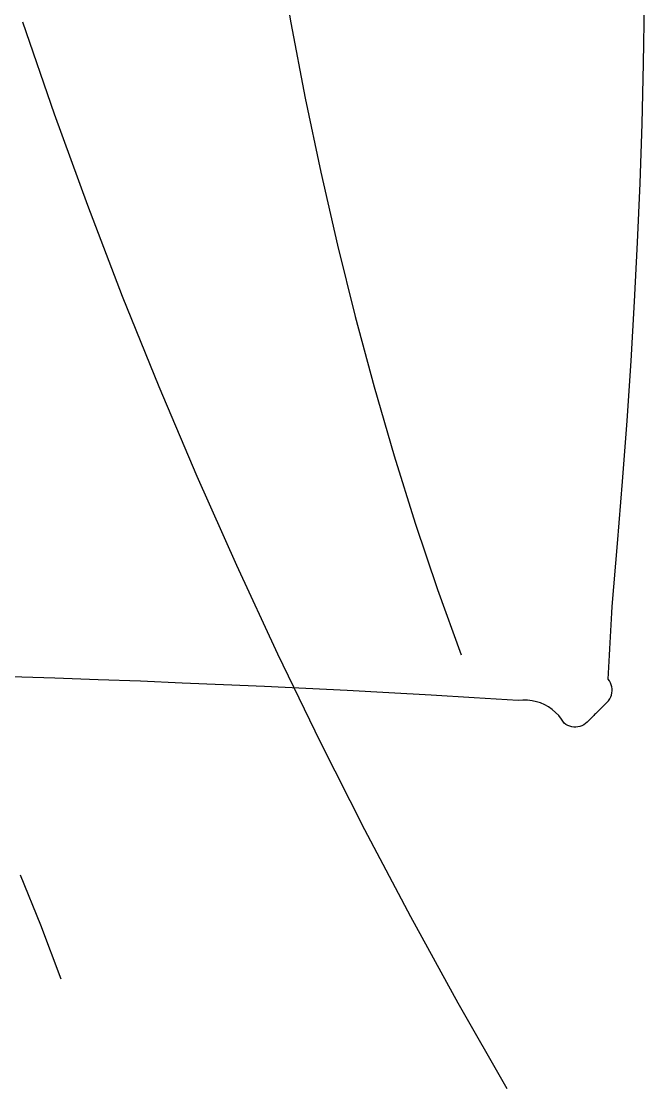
# Model space of a CAD drawing. Extents: x 11992 to 29481, y -6727 to 6811.
# Drawn here: x 24666 to 24760.6, y 2842.2 to 3004.2 of the extents above; entities that cross this region are included whole.
import ezdxf

# ---------------------------------------------------------------- set-up
doc = ezdxf.new("R2010")
doc.units = 0
doc.header["$MEASUREMENT"] = 0
doc.layers.get('0').update_dxf_attribs({"color": 8, "linetype": 'CONTINUOUS'})

msp = doc.modelspace()

# ---------------------------------------------------------------- linework, layer by layer
for p, q in [((24704.94, 3015.58, -2436.43), (24706.94, 3003.95, -2436.43)), ((24760.48, 2997.74, -1636.43), (24760.64, 3006.98, -1636.43)), ((24666.19, 3004.08, -2436.43), (24671, 2990.13, -2436.43)), ((24706.94, 3003.95, -2436.43), (24709.12, 2992.5, -2436.43)), ((24760.24, 2988.63, -1636.43), (24760.48, 2997.74, -1636.43)), ((24709.12, 2992.5, -2436.43), (24711.46, 2981.26, -2436.43)), ((24671, 2990.13, -2436.43), (24676.05, 2976.25, -2436.43)), ((24759.94, 2979.6, -1636.43), (24760.24, 2988.63, -1636.43)), ((24711.46, 2981.26, -2436.43), (24713.99, 2970.21, -2436.43)), ((24759.57, 2970.61, -1636.43), (24759.94, 2979.6, -1636.43)), ((24676.05, 2976.25, -2436.43), (24681.34, 2962.46, -2436.43)), ((24713.99, 2970.21, -2436.43), (24716.68, 2959.36, -2436.43)), ((24759.12, 2961.63, -1636.43), (24759.57, 2970.61, -1636.43)), ((24681.34, 2962.46, -2436.43), (24686.87, 2948.76, -2436.43)), ((24758.59, 2952.62, -1636.43), (24759.12, 2961.63, -1636.43)), ((24716.68, 2959.36, -2436.43), (24719.55, 2948.7, -2436.43)), ((24757.99, 2943.52, -1636.43), (24758.59, 2952.62, -1636.43)), ((24686.87, 2948.76, -2436.43), (24692.64, 2935.14, -2436.43)), ((24719.55, 2948.7, -2436.43), (24722.59, 2938.24, -2436.43)), ((24757.3, 2934.3, -1636.43), (24757.99, 2943.52, -1636.43)), ((24722.59, 2938.24, -2436.43), (24725.81, 2927.98, -2436.43)), ((24692.64, 2935.14, -2436.43), (24698.65, 2921.61, -2436.43)), ((24756.54, 2924.92, -1636.43), (24757.3, 2934.3, -1636.43)), ((24725.81, 2927.98, -2436.43), (24729.2, 2917.91, -2436.43)), ((24755.69, 2915.33, -1636.43), (24756.54, 2924.92, -1636.43)), ((24698.65, 2921.61, -2436.43), (24704.89, 2908.16, -2436.43)), ((24729.2, 2917.91, -2436.43), (24732.76, 2908.04, -2436.43)), ((24755.59, 2913.5, -1636.43), (24755.64, 2914.41, -1636.43)), ((24755.64, 2914.41, -1636.43), (24755.69, 2915.33, -1636.43)), ((24755.49, 2911.66, -1636.43), (24755.54, 2912.58, -1636.43)), ((24755.54, 2912.58, -1636.43), (24755.59, 2913.5, -1636.43)), ((24755.44, 2910.74, -1636.43), (24755.49, 2911.66, -1636.43)), ((24755.33, 2908.91, -1636.43), (24755.38, 2909.83, -1636.43)), ((24755.38, 2909.83, -1636.43), (24755.44, 2910.74, -1636.43)), ((24704.89, 2908.16, -2436.43), (24711.38, 2894.79, -2436.43)), ((24755.23, 2907.08, -1636.43), (24755.28, 2907.99, -1636.43)), ((24755.28, 2907.99, -1636.43), (24755.33, 2908.91, -1636.43)), ((24755.13, 2905.24, -1636.43), (24755.18, 2906.16, -1636.43)), ((24755.18, 2906.16, -1636.43), (24755.23, 2907.08, -1636.43)), ((24671.11, 2904.47, -1636.43), (24664.42, 2904.69, -1636.43)), ((24677.65, 2904.24, -1636.43), (24671.11, 2904.47, -1636.43)), ((24755.08, 2904.32, -1636.43), (24755.13, 2905.24, -1636.43)), ((24684.08, 2904, -1636.43), (24677.65, 2904.24, -1636.43)), ((24690.42, 2903.74, -1636.43), (24684.08, 2904, -1636.43)), ((24696.7, 2903.48, -1636.43), (24690.42, 2903.74, -1636.43)), ((24702.95, 2903.19, -1636.43), (24696.7, 2903.48, -1636.43)), ((24709.2, 2902.89, -1636.43), (24702.95, 2903.19, -1636.43)), ((24715.48, 2902.58, -1636.43), (24709.2, 2902.89, -1636.43)), ((24755.28, 2904.06, -1636.43), (24755.08, 2904.32, -1636.43)), ((24755.44, 2903.77, -1636.43), (24755.28, 2904.06, -1636.43)), ((24755.56, 2903.47, -1636.43), (24755.44, 2903.77, -1636.43)), ((24755.64, 2903.17, -1636.43), (24755.56, 2903.47, -1636.43)), ((24755.69, 2902.85, -1636.43), (24755.64, 2903.17, -1636.43)), ((24755.69, 2902.54, -1636.43), (24755.69, 2902.85, -1636.43)), ((24721.81, 2902.24, -1636.43), (24715.48, 2902.58, -1636.43)), ((24728.24, 2901.88, -1636.43), (24721.81, 2902.24, -1636.43)), ((24734.78, 2901.5, -1636.43), (24728.24, 2901.88, -1636.43)), ((24741.46, 2901.1, -1636.43), (24734.78, 2901.5, -1636.43)), ((24755.15, 2901.06, -1636.43), (24755.33, 2901.33, -1636.43)), ((24755.33, 2901.33, -1636.43), (24755.48, 2901.62, -1636.43)), ((24755.48, 2901.62, -1636.43), (24755.59, 2901.92, -1636.43)), ((24755.59, 2901.92, -1636.43), (24755.66, 2902.23, -1636.43)), ((24755.66, 2902.23, -1636.43), (24755.69, 2902.54, -1636.43)), ((24742.17, 2901.15, -1636.43), (24741.46, 2901.1, -1636.43)), ((24742.87, 2901.14, -1636.43), (24742.17, 2901.15, -1636.43)), ((24743.55, 2901.06, -1636.43), (24742.87, 2901.14, -1636.43)), ((24744.21, 2900.91, -1636.43), (24743.55, 2901.06, -1636.43)), ((24744.85, 2900.71, -1636.43), (24744.21, 2900.91, -1636.43)), ((24745.46, 2900.44, -1636.43), (24744.85, 2900.71, -1636.43)), ((24746.05, 2900.12, -1636.43), (24745.46, 2900.44, -1636.43)), ((24746.6, 2899.73, -1636.43), (24746.05, 2900.12, -1636.43)), ((24747.11, 2899.29, -1636.43), (24746.6, 2899.73, -1636.43)), ((24753.55, 2899.44, -1636.43), (24753.68, 2899.56, -1636.43)), ((24753.68, 2899.56, -1636.43), (24753.8, 2899.69, -1636.43)), ((24753.8, 2899.69, -1636.43), (24753.93, 2899.81, -1636.43)), ((24753.93, 2899.81, -1636.43), (24754.05, 2899.94, -1636.43)), ((24754.05, 2899.94, -1636.43), (24754.18, 2900.06, -1636.43)), ((24754.18, 2900.06, -1636.43), (24754.3, 2900.19, -1636.43)), ((24754.3, 2900.19, -1636.43), (24754.43, 2900.31, -1636.43)), ((24754.43, 2900.31, -1636.43), (24754.55, 2900.44, -1636.43)), ((24754.55, 2900.44, -1636.43), (24754.68, 2900.56, -1636.43)), ((24754.68, 2900.56, -1636.43), (24754.8, 2900.69, -1636.43)), ((24754.8, 2900.69, -1636.43), (24754.93, 2900.81, -1636.43)), ((24754.93, 2900.81, -1636.43), (24755.15, 2901.06, -1636.43)), ((24747.59, 2898.8, -1636.43), (24747.11, 2899.29, -1636.43)), ((24748.03, 2898.26, -1636.43), (24747.59, 2898.8, -1636.43)), ((24748.42, 2897.66, -1636.43), (24748.03, 2898.26, -1636.43)), ((24752.05, 2897.94, -1636.43), (24751.93, 2897.81, -1636.43)), ((24752.18, 2898.06, -1636.43), (24752.05, 2897.94, -1636.43)), ((24752.3, 2898.19, -1636.43), (24752.18, 2898.06, -1636.43)), ((24752.43, 2898.31, -1636.43), (24752.3, 2898.19, -1636.43)), ((24752.55, 2898.44, -1636.43), (24752.43, 2898.31, -1636.43)), ((24752.68, 2898.56, -1636.43), (24752.55, 2898.44, -1636.43)), ((24752.8, 2898.69, -1636.43), (24752.68, 2898.56, -1636.43)), ((24752.93, 2898.81, -1636.43), (24752.8, 2898.69, -1636.43)), ((24753.05, 2898.94, -1636.43), (24752.93, 2898.81, -1636.43)), ((24753.18, 2899.06, -1636.43), (24753.05, 2898.94, -1636.43)), ((24753.3, 2899.19, -1636.43), (24753.18, 2899.06, -1636.43)), ((24753.43, 2899.31, -1636.43), (24753.3, 2899.19, -1636.43)), ((24753.43, 2899.31, -1636.43), (24753.55, 2899.44, -1636.43)), ((24748.69, 2897.46, -1636.43), (24748.42, 2897.66, -1636.43)), ((24748.97, 2897.3, -1636.43), (24748.69, 2897.46, -1636.43)), ((24749.27, 2897.18, -1636.43), (24748.97, 2897.3, -1636.43)), ((24749.58, 2897.1, -1636.43), (24749.27, 2897.18, -1636.43)), ((24749.89, 2897.06, -1636.43), (24749.58, 2897.1, -1636.43)), ((24750.2, 2897.05, -1636.43), (24749.89, 2897.06, -1636.43)), ((24750.51, 2897.08, -1636.43), (24750.2, 2897.05, -1636.43)), ((24750.82, 2897.15, -1636.43), (24750.51, 2897.08, -1636.43)), ((24751.12, 2897.26, -1636.43), (24750.82, 2897.15, -1636.43)), ((24751.41, 2897.41, -1636.43), (24751.12, 2897.26, -1636.43)), ((24751.68, 2897.59, -1636.43), (24751.41, 2897.41, -1636.43)), ((24751.93, 2897.81, -1636.43), (24751.68, 2897.59, -1636.43)), ((24711.38, 2894.79, -2436.43), (24718.11, 2881.51, -2436.43)), ((24718.11, 2881.51, -2436.43), (24725.08, 2868.31, -2436.43)), ((24665.83, 2874.64, -2436.43), (24668.9, 2867.03, -2436.43)), ((24725.08, 2868.31, -2436.43), (24732.29, 2855.2, -2436.43)), ((24668.9, 2867.03, -2436.43), (24672.02, 2858.86, -2436.43)), ((24732.29, 2855.2, -2436.43), (24739.73, 2842.18, -2436.43))]:
    msp.add_line(p, q)

doc.saveas('drawing.dxf')
